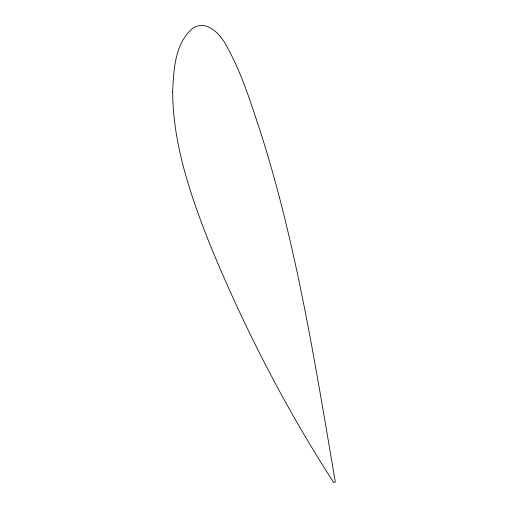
<?xml version="1.0" encoding="UTF-8"?>
<svg xmlns="http://www.w3.org/2000/svg" width="508" height="508" viewBox="0 0 508 508"><rect width="100%" height="100%" fill="white"/><g stroke="black" fill="none" stroke-linecap="round" stroke-linejoin="round"><path stroke-width="0.76" d="M172.663 91.853C172.993 144.647 190.576 195.428 209.74 243.992C243.796 327.019 285.007 407.213 333.75 482.6L335.337 482.092C315.309 364.801 296.945 246.551 260.794 132.88C250.971 103.308 241.783 73.12 226.466 45.822C220.491 34.309 206.585 19.037 192.703 28.296C174.758 43.555 173.615 70.015 172.663 91.853"/></g></svg>
